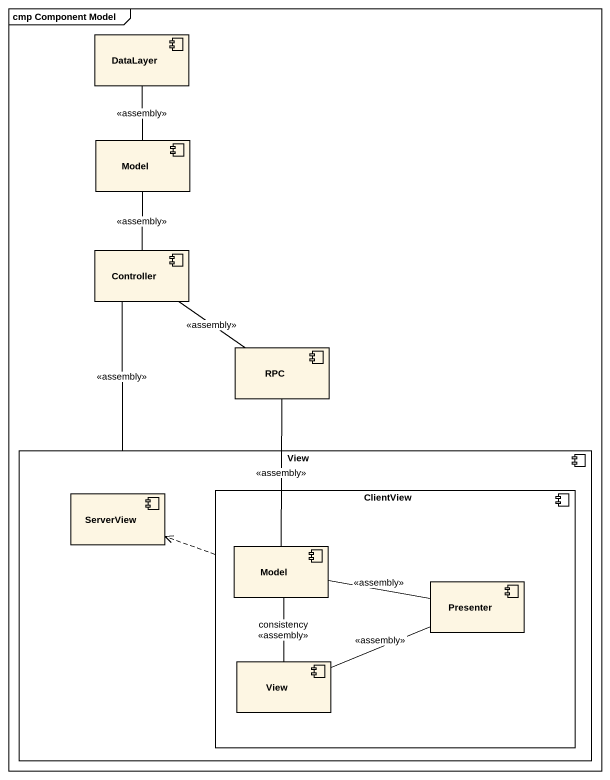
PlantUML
@startuml
mainframe cmp Component Model
component DataLayer
component Model
component Controller
component RPC
component View {
  component ServerView
  component ClientView {
    component "Model" as Model_2
    component Presenter
    component "View" as View_2
  }
}
Model -up- DataLayer : <<assembly>>
Controller -up- Model : <<assembly>>
RPC -up- Controller : <<assembly>>
View -up- Controller : <<assembly>>
ClientView .left.> ServerView
Model_2 -up- RPC : <<assembly>>
Presenter -left- Model_2 : <<assembly>>
Presenter -left- View_2 : <<assembly>>
View_2 -up- Model_2 : consistency\n<<assembly>>
@enduml
